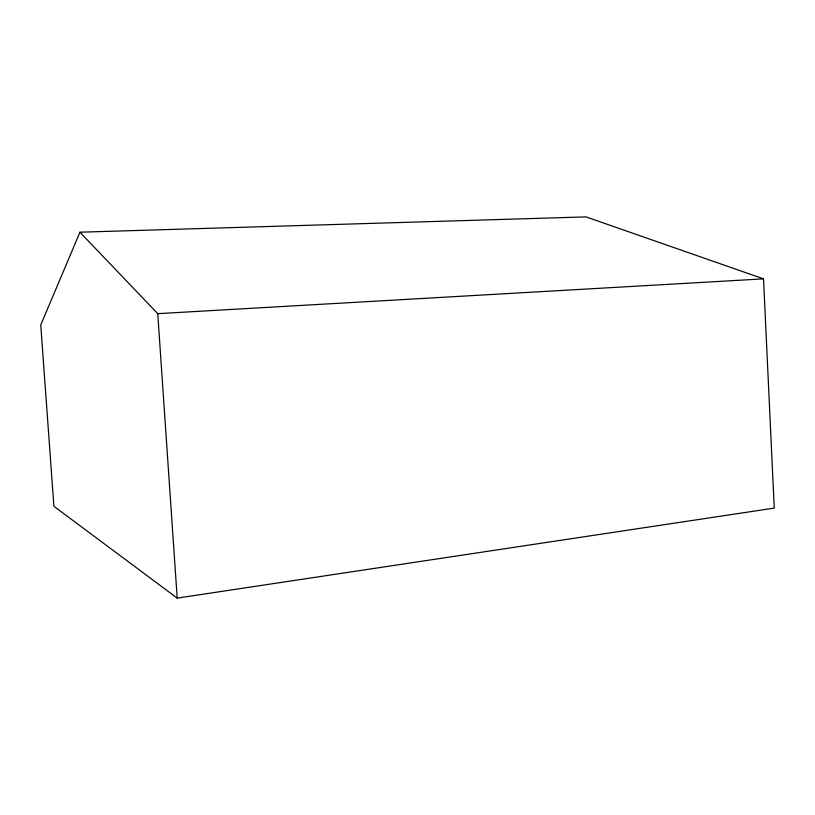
<?xml version="1.0" encoding="UTF-8"?>
<svg xmlns="http://www.w3.org/2000/svg" width="815" height="815" viewBox="0 0 815 815"><rect width="100%" height="100%" fill="white"/><g stroke="black" fill="none" stroke-linecap="round" stroke-linejoin="round"><path stroke-width="1.22" d="M79.941 232.204L40.75 324.981L53.902 506.298L177.201 598.108L774.25 508.102L763.523 278.862L585.995 216.892L79.941 232.204L157.753 313.673L177.201 598.108M157.753 313.673L763.523 278.862"/></g></svg>
